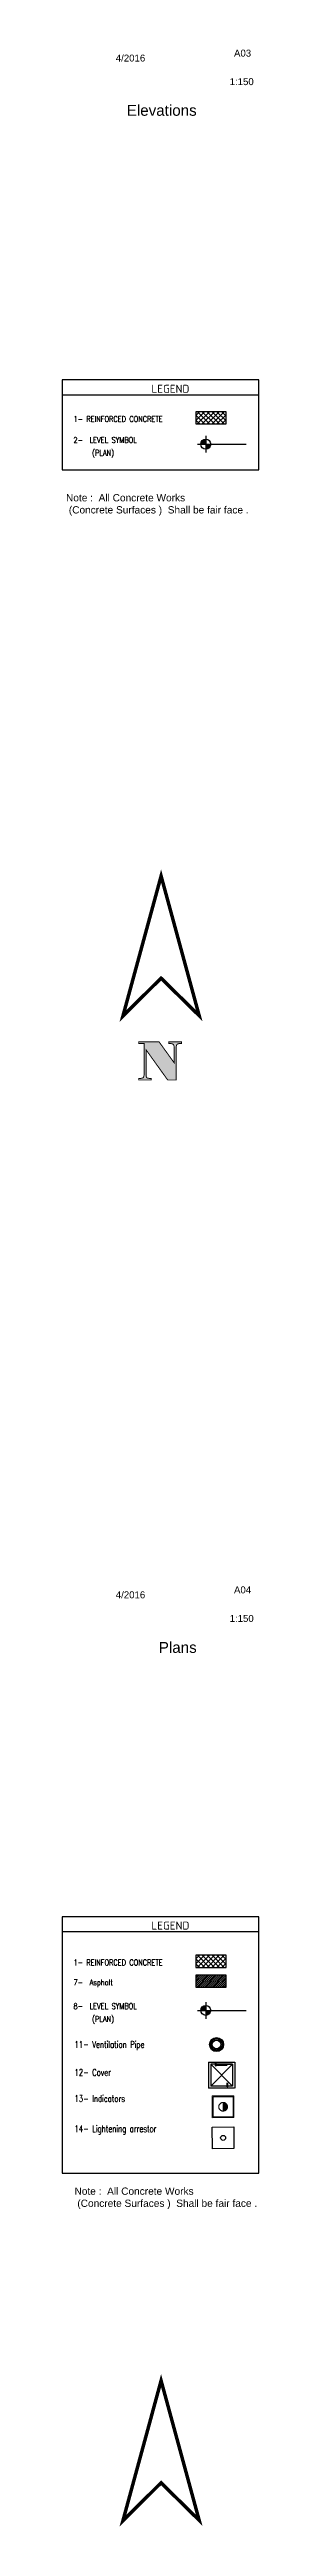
# Model space of a CAD drawing. Extents: x 151242 to 151523, y 158752 to 159354.
# Drawn here: x 151401.1 to 151406.5, y 159046.3 to 159114.5 of the extents above; entities that cross this region are included whole.
import ezdxf

# ---------------------------------------------------------------- set-up
doc = ezdxf.new("R2010")
doc.units = 0
doc.header["$LTSCALE"] = 3
doc.header["$MEASUREMENT"] = 0
for name, pattern in [('AUSGEZOGEN', [0]), ('CENTER', [2, 1.25, -0.25, 0.25, -0.25]), ('DASHDOT2', [0.5, 0.25, -0.125, 0, -0.125]), ('DASHED2', [0.375, 0.25, -0.125])]:
    doc.linetypes.add(name, pattern=pattern)
for name, color, linetype in [('ceco.net 1', 7, 'CONTINUOUS'), ('DIM', 144, 'CONTINUOUS'), ('EBENE0', 7, 'AUSGEZOGEN'), ('G-Border', 4, 'CONTINUOUS'), ('G-Text Sub', 3, 'CONTINUOUS'), ('HATCH', 40, 'CONTINUOUS'), ('Hatch Concret', 8, 'CONTINUOUS'), ('MECNEK', 6, 'CONTINUOUS'), ('NUMBERS', 6, 'CONTINUOUS'), ('POLI', 3, 'CONTINUOUS'), ('TEXT', 7, 'CONTINUOUS'), ('TEXTS', 1, 'CONTINUOUS'), ('TILES', 8, 'CONTINUOUS'), ('TXT', 6, 'CONTINUOUS'), ('wall-out', 7, 'CONTINUOUS')]:
    doc.layers.add(name, color=color, linetype=linetype)
doc.layers.add('hah', color=41, linetype='CONTINUOUS', lineweight=9)
doc.styles.add('1 - 3.5mm', font='isocpeur.ttf', dxfattribs={"height": 3.5})
doc.styles.add('ROMANS', font='romans.shx')
pattern_1 = [(90.0871826, (151082.443853, 158573.400561), (-0.00449999479, -6.8473e-06), []), (90.0871826, (151082.442353, 158573.4005586), (-0.00449999479, -6.8473e-06), [0.0015, -0.0015]), (90.0871826, (151082.440853, 158573.4005563), (-0.00449999479, -6.8473e-06), [0.0015, -0.0015])]

msp = doc.modelspace()

# ---------------------------------------------------------------- hatches: boundary and pattern name
at = {"layer": 'DIM', "linetype": 'DASHED2', "ltscale": 0.9}
msp.add_hatch(color=3, dxfattribs=at).paths.add_polyline_path([(151403.751, 159087.142), (151403.185, 159087.142), (151403.185, 159087.101), (151403.334, 159087.101), (151403.334, 159086.248), (151403.334, 159086.231), (151403.332, 159086.215), (151403.329, 159086.201), (151403.325, 159086.188), (151403.321, 159086.177), (151403.316, 159086.167), (151403.309, 159086.161), (151403.302, 159086.155), (151403.295, 159086.151), (151403.286, 159086.148), (151403.275, 159086.144), (151403.263, 159086.142), (151403.248, 159086.139), (151403.232, 159086.136), (151403.214, 159086.135), (151403.195, 159086.135), (151403.185, 159086.135), (151403.185, 159086.094), (151403.532, 159086.094), (151403.532, 159086.135), (151403.51, 159086.135), (151403.49, 159086.136), (151403.472, 159086.139), (151403.456, 159086.142), (151403.442, 159086.144), (151403.432, 159086.148), (151403.422, 159086.151), (151403.415, 159086.155), (151403.41, 159086.161), (151403.404, 159086.167), (151403.4, 159086.177), (151403.396, 159086.189), (151403.393, 159086.201), (151403.391, 159086.216), (151403.389, 159086.234), (151403.389, 159086.252), (151403.389, 159086.927), (151403.987, 159086.094), (151404.222, 159086.094), (151404.222, 159086.977), (151404.222, 159086.996), (151404.223, 159087.012), (151404.226, 159087.029), (151404.229, 159087.042), (151404.233, 159087.053), (151404.237, 159087.064), (151404.242, 159087.072), (151404.248, 159087.079), (151404.255, 159087.083), (151404.264, 159087.087), (151404.275, 159087.091), (151404.287, 159087.094), (151404.302, 159087.097), (151404.319, 159087.099), (151404.335, 159087.101), (151404.354, 159087.101), (151404.365, 159087.101), (151404.365, 159087.142), (151404.018, 159087.142), (151404.018, 159087.101), (151404.022, 159087.101), (151404.042, 159087.101), (151404.061, 159087.099), (151404.079, 159087.097), (151404.095, 159087.094), (151404.109, 159087.09), (151404.121, 159087.086), (151404.132, 159087.08), (151404.14, 159087.075), (151404.146, 159087.069), (151404.15, 159087.063), (151404.155, 159087.053), (151404.158, 159087.041), (151404.161, 159087.027), (151404.163, 159087.012), (151404.165, 159086.996), (151404.165, 159086.977), (151404.165, 159086.569)])
at = {"layer": 'hah', "linetype": 'CENTER', "ltscale": 2}
h = msp.add_hatch(dxfattribs=at)
h.set_pattern_fill('INSUL', color=8, scale=0.012, angle=90.08718, style=0)
h.set_pattern_definition(pattern_1)
h.paths.add_polyline_path([(151405.518, 159057.936), (151405.518, 159057.816), (151405.638, 159057.817, 0.414214)])
h = msp.add_hatch(dxfattribs=at)
h.set_pattern_fill('INSUL', color=8, scale=0.012, angle=90.08718, style=0)
h.set_pattern_definition(pattern_1)
h.paths.add_polyline_path([(151405.518, 159057.816), (151405.518, 159057.696, 0.414214), (151405.638, 159057.817)])
at = {"layer": 'HATCH'}
h = msp.add_hatch(color=256, dxfattribs=at)
h.paths.add_polyline_path([(151405.445, 159059.468), (151405.44, 159059.469, 0.061675), (151405.452, 159059.496), (151405.457, 159059.495, -0.059213)])
h.paths.add_polyline_path([(151405.457, 159059.495), (151405.452, 159059.496, 0.061675), (151405.457, 159059.525), (151405.462, 159059.524, -0.059213)])
h.paths.add_polyline_path([(151405.399, 159059.639), (151405.398, 159059.634, 0.061675), (151405.371, 159059.646), (151405.372, 159059.65, -0.059213)])
h.paths.add_polyline_path([(151405.359, 159059.653), (151405.361, 159059.651), (151405.361, 159059.653, -0.022011), (151405.372, 159059.65), (151405.371, 159059.646, 0.061675), (151405.341, 159059.65), (151405.343, 159059.655, -0.033393)])
h.paths.add_polyline_path([(151405.217, 159059.566), (151405.221, 159059.564, 0.061675), (151405.217, 159059.535), (151405.212, 159059.536, -0.059213)])
h.paths.add_polyline_path([(151405.221, 159059.564), (151405.217, 159059.566, -0.059213), (151405.228, 159059.593), (151405.233, 159059.591, 0.061675)])
h.paths.add_polyline_path([(151405.301, 159059.41), (151405.303, 159059.415, 0.061675), (151405.332, 159059.41), (151405.33, 159059.405, -0.059213)])
h.paths.add_polyline_path([(151405.274, 159059.422), (151405.276, 159059.427, 0.061675), (151405.303, 159059.415), (151405.301, 159059.41, -0.059213)])
h = msp.add_hatch(color=256, dxfattribs=at)
h.paths.add_polyline_path([(151405.336, 159059.354), (151405.336, 159059.359, 0.029495), (151405.356, 159059.36), (151405.357, 159059.356, -0.029495)])
h.paths.add_polyline_path([(151405.245, 159059.386), (151405.242, 159059.382, -0.029495), (151405.225, 159059.394), (151405.228, 159059.398, 0.029495)])
h.paths.add_polyline_path([(151405.317, 159059.7), (151405.317, 159059.705, -0.029495), (151405.337, 159059.706), (151405.337, 159059.701, 0.029495)])
h.paths.add_polyline_path([(151405.428, 159059.674), (151405.431, 159059.679, -0.029495), (151405.448, 159059.666), (151405.445, 159059.663, 0.029495)])
at = {"layer": 'Hatch Concret'}
h = msp.add_hatch(dxfattribs=at)
h.set_pattern_fill('ANSI37', color=8, scale=0.767719, style=0)
h.set_pattern_definition([(45, (151248.01999, 159158.68407), (-0.06785738, 0.06785738), []), (135, (151248.01999, 159158.68407), (-0.06785738, -0.06785738), [])])
h.paths.add_polyline_path([(151405.603, 159104.161), (151405.603, 159104.498), (151404.768, 159104.498), (151404.768, 159104.161)])
h = msp.add_hatch(dxfattribs=at)
h.set_pattern_fill('ANSI37', color=8, scale=0.767719, style=0)
h.set_pattern_definition([(45, (151248.01999, 159116.17603), (-0.06785738, 0.06785738), []), (135, (151248.01999, 159116.17603), (-0.06785738, -0.06785738), [])])
h.paths.add_polyline_path([(151405.603, 159061.652), (151405.603, 159061.99), (151404.768, 159061.99), (151404.768, 159061.652)])
at = {"layer": 'TEXTS'}
h = msp.add_hatch(dxfattribs=at)
h.set_pattern_fill('ANSI31', color=8, scale=0.3)
h.set_pattern_definition([(45, (-755.352345, -22143.305186), (-0.0265165042945, 0.0265165042945), [])])
h.paths.add_polyline_path([(151405.603, 159061.106), (151405.603, 159061.443), (151404.768, 159061.443), (151404.768, 159061.106)])

# ---------------------------------------------------------------- linework, layer by layer
at = {"layer": 'ceco.net 1', "color": 3, "const_width": 0.0961}
for points in [[(151402.751, 159087.856), (151403.805, 159091.711), (151404.857, 159087.866), (151403.804, 159088.898)], [(151402.751, 159046.418), (151403.805, 159050.273), (151404.857, 159046.428), (151403.804, 159047.46)]]:
    msp.add_lwpolyline(points, close=True, dxfattribs=at)
at = {"layer": 'ceco.net 1', "color": 3, "const_width": 0.026}
msp.add_lwpolyline([(151403.389, 159086.252), (151403.389, 159086.234), (151403.391, 159086.216), (151403.393, 159086.201), (151403.396, 159086.189), (151403.4, 159086.177), (151403.404, 159086.167), (151403.41, 159086.161), (151403.415, 159086.155), (151403.422, 159086.151), (151403.432, 159086.148), (151403.442, 159086.144), (151403.456, 159086.142), (151403.472, 159086.139), (151403.49, 159086.136), (151403.51, 159086.135), (151403.532, 159086.135), (151403.532, 159086.094), (151403.185, 159086.094), (151403.185, 159086.135), (151403.195, 159086.135), (151403.214, 159086.135), (151403.232, 159086.136), (151403.248, 159086.139), (151403.263, 159086.142), (151403.275, 159086.144), (151403.286, 159086.148), (151403.295, 159086.151), (151403.302, 159086.155), (151403.309, 159086.161), (151403.316, 159086.167), (151403.321, 159086.177), (151403.325, 159086.188), (151403.329, 159086.201), (151403.332, 159086.215), (151403.334, 159086.231), (151403.334, 159086.248), (151403.334, 159087.101), (151403.185, 159087.101), (151403.185, 159087.142), (151403.751, 159087.142), (151404.165, 159086.569), (151404.165, 159086.977), (151404.165, 159086.996), (151404.163, 159087.012), (151404.161, 159087.027), (151404.158, 159087.041), (151404.155, 159087.053), (151404.15, 159087.063), (151404.146, 159087.069), (151404.14, 159087.075), (151404.132, 159087.08), (151404.121, 159087.086), (151404.109, 159087.09), (151404.095, 159087.094), (151404.079, 159087.097), (151404.061, 159087.099), (151404.042, 159087.101), (151404.022, 159087.101), (151404.018, 159087.101), (151404.018, 159087.142), (151404.365, 159087.142), (151404.365, 159087.101), (151404.354, 159087.101), (151404.335, 159087.101), (151404.319, 159087.099), (151404.302, 159087.097), (151404.287, 159087.094), (151404.275, 159087.091), (151404.264, 159087.087), (151404.255, 159087.083), (151404.248, 159087.079), (151404.242, 159087.072), (151404.237, 159087.064), (151404.233, 159087.053), (151404.229, 159087.042), (151404.226, 159087.029), (151404.223, 159087.012), (151404.222, 159086.996), (151404.222, 159086.977), (151404.222, 159086.094), (151403.987, 159086.094), (151403.389, 159086.927), (151403.389, 159086.252), (151403.389, 159086.252)], dxfattribs=at)
at = {"layer": 'EBENE0', "color": 8, "linetype": 'AUSGEZOGEN'}
for p, q in [((151405.119, 159059.048), (151405.117, 159058.328)), ((151405.119, 159059.048), (151405.839, 159059.047)), ((151405.119, 159059.048), (151405.839, 159059.047)), ((151405.179, 159058.988), (151405.177, 159058.388)), ((151405.179, 159058.988), (151405.177, 159058.388)), ((151405.779, 159058.987), (151405.177, 159058.388)), ((151405.779, 159058.987), (151405.177, 159058.388)), ((151405.777, 159058.387), (151405.177, 159058.388)), ((151405.777, 159058.387), (151405.177, 159058.388)), ((151405.779, 159058.987), (151405.179, 159058.988)), ((151405.179, 159058.988), (151405.777, 159058.387)), ((151405.179, 159058.988), (151405.777, 159058.387)), ((151405.304, 159058.94), (151405.305, 159059.048)), ((151405.304, 159058.94), (151405.305, 159059.048)), ((151405.328, 159058.939), (151405.304, 159058.94)), ((151405.328, 159058.939), (151405.304, 159058.94)), ((151405.328, 159058.939), (151405.329, 159059.048)), ((151405.328, 159058.939), (151405.329, 159059.048)), ((151405.628, 159058.951), (151405.328, 159058.951)), ((151405.628, 159058.951), (151405.328, 159058.951)), ((151405.629, 159058.975), (151405.329, 159058.975)), ((151405.629, 159058.975), (151405.329, 159058.975)), ((151405.628, 159058.368), (151405.629, 159058.477)), ((151405.628, 159058.368), (151405.629, 159058.477)), ((151405.652, 159058.368), (151405.653, 159058.477)), ((151405.652, 159058.368), (151405.653, 159058.477)), ((151405.778, 159058.987), (151405.776, 159058.387)), ((151405.778, 159058.987), (151405.776, 159058.387)), ((151405.839, 159059.047), (151405.838, 159058.327)), ((151405.839, 159059.047), (151405.838, 159058.327)), ((151405.839, 159059.047), (151405.838, 159058.327)), ((151405.837, 159058.327), (151405.117, 159058.328)), ((151405.837, 159058.327), (151405.117, 159058.328)), ((151405.628, 159058.368), (151405.652, 159058.368)), ((151405.628, 159058.368), (151405.652, 159058.368))]:
    msp.add_line(p, q, dxfattribs=at)
msp.add_lwpolyline([(151405.217, 159057.253), (151405.811, 159057.26), (151405.818, 159056.666), (151405.224, 159056.659)], close=True, dxfattribs=at)
msp.add_circle((151405.518, 159056.96), 0.069, dxfattribs=at)
at = {"layer": 'G-Border', "ltscale": 100}
for p, q in [((151406.509, 159104.953), (151401.068, 159104.953)), ((151406.509, 159062.63), (151401.068, 159062.63))]:
    msp.add_line(p, q, dxfattribs=at)
at = {"layer": 'hah', "color": 8, "ltscale": 2}
for p, q in [((151405.218, 159058.116), (151405.818, 159058.117)), ((151405.219, 159057.516), (151405.218, 159058.116)), ((151405.242, 159058.092), (151405.794, 159058.093)), ((151405.243, 159057.54), (151405.242, 159058.092)), ((151405.794, 159057.541), (151405.793, 159058.093)), ((151405.818, 159057.517), (151405.817, 159058.117)), ((151405.219, 159057.516), (151405.819, 159057.517)), ((151405.243, 159057.54), (151405.795, 159057.541))]:
    msp.add_line(p, q, dxfattribs=at)
at = {"layer": 'hah', "color": 8, "linetype": 'CENTER', "ltscale": 2}
msp.add_circle((151405.518, 159057.816), 0.12, dxfattribs=at)
at = {"layer": 'HATCH'}
for p, q in [((151405.264, 159059.381), (151405.276, 159059.419)), ((151405.267, 159059.379), (151405.278, 159059.417)), ((151405.27, 159059.378), (151405.281, 159059.416)), ((151405.273, 159059.377), (151405.284, 159059.415)), ((151405.276, 159059.376), (151405.287, 159059.413)), ((151405.278, 159059.375), (151405.29, 159059.412)), ((151405.281, 159059.374), (151405.292, 159059.411)), ((151405.284, 159059.373), (151405.295, 159059.41)), ((151405.287, 159059.372), (151405.298, 159059.409)), ((151405.29, 159059.371), (151405.301, 159059.408)), ((151405.293, 159059.37), (151405.304, 159059.408)), ((151405.296, 159059.369), (151405.307, 159059.407)), ((151405.299, 159059.369), (151405.31, 159059.406)), ((151405.302, 159059.368), (151405.313, 159059.405)), ((151405.305, 159059.367), (151405.316, 159059.405)), ((151405.308, 159059.367), (151405.319, 159059.404)), ((151405.311, 159059.366), (151405.322, 159059.404)), ((151405.314, 159059.366), (151405.325, 159059.404)), ((151405.317, 159059.365), (151405.328, 159059.404)), ((151405.36, 159059.406), (151405.38, 159059.37)), ((151405.361, 159059.404), (151405.364, 159059.406)), ((151405.364, 159059.399), (151405.432, 159059.437)), ((151405.367, 159059.394), (151405.435, 159059.431)), ((151405.367, 159059.407), (151405.386, 159059.372)), ((151405.369, 159059.388), (151405.438, 159059.426)), ((151405.372, 159059.383), (151405.441, 159059.42)), ((151405.373, 159059.408), (151405.392, 159059.374)), ((151405.375, 159059.378), (151405.444, 159059.415))]:
    msp.add_line(p, q, dxfattribs=at)
at = {"layer": 'MECNEK'}
for p, q in [((151405.225, 159059.394), (151405.228, 159059.398)), ((151405.262, 159059.382), (151405.274, 159059.42)), ((151405.274, 159059.422), (151405.276, 159059.427)), ((151405.319, 159059.365), (151405.33, 159059.403)), ((151405.33, 159059.405), (151405.332, 159059.41)), ((151405.336, 159059.354), (151405.336, 159059.359)), ((151405.357, 159059.356), (151405.356, 159059.36))]:
    msp.add_line(p, q, dxfattribs=at)
for radius in [0.195, 0.171, 0.168, 0.166, 0.127, 0.125, 0.12]:
    msp.add_circle((151405.337, 159059.53), radius, dxfattribs=at)
for start, end in [(230.7328, 237.49056), (269.7458, 276.50356)]:
    msp.add_arc((151405.337, 159059.53), 0.176, start, end, dxfattribs=at)
at = {"layer": 'MECNEK', "linetype": 'DASHED2', "ltscale": 5}
msp.add_arc((151405.337, 159059.53), 0.176, 237.49056, 269.7458, dxfattribs=at)
at = {"layer": 'NUMBERS', "color": 8, "linetype": 'DASHDOT2'}
msp.add_line((151405.404, 159058.984), (151405.738, 159058.987), dxfattribs=at)
at = {"layer": 'TEXT', "color": 7}
for p, q in [((151404.809, 159103.605), (151406.151, 159103.605)), ((151405.038, 159103.834), (151405.038, 159103.375)), ((151404.809, 159060.472), (151406.151, 159060.472)), ((151405.038, 159060.702), (151405.038, 159060.243))]:
    msp.add_line(p, q, dxfattribs=at)
at = {"layer": 'TEXT', "color": 7, "const_width": 0.138}
for points in [[(151405.038, 159103.674, 0.414214), (151404.969, 159103.605)], [(151405.038, 159103.536, 0.414214), (151405.107, 159103.605)], [(151405.038, 159060.541, 0.414214), (151404.969, 159060.472)], [(151405.038, 159060.403, 0.414214), (151405.107, 159060.472)]]:
    msp.add_lwpolyline(points, format="xyb", dxfattribs=at)
at = {"layer": 'TEXT', "color": 7, "linetype": 'Continuous'}
msp.add_lwpolyline([(151404.768, 159061.106), (151405.603, 159061.106), (151405.603, 159061.443), (151404.768, 159061.443)], close=True, dxfattribs=at)
at = {"layer": 'TEXT', "color": 7}
for centre in [(151405.038, 159103.605), (151405.038, 159060.472)]:
    msp.add_circle(centre, 0.138, dxfattribs=at)
at = {"layer": 'TILES', "color": 7, "linetype": 'Continuous'}
for points in [[(151404.768, 159104.161), (151405.603, 159104.161), (151405.603, 159104.498), (151404.768, 159104.498)], [(151404.768, 159061.652), (151405.603, 159061.652), (151405.603, 159061.99), (151404.768, 159061.99)]]:
    msp.add_lwpolyline(points, close=True, dxfattribs=at)
at = {"layer": 'wall-out'}
for points in [[(151406.509, 159105.373), (151401.068, 159105.373), (151401.068, 159102.895), (151406.509, 159102.895)], [(151406.509, 159063.05), (151401.068, 159063.05), (151401.068, 159055.989), (151406.509, 159055.989)]]:
    msp.add_lwpolyline(points, close=True, dxfattribs=at)

# ---------------------------------------------------------------- texts
at = {"layer": 'G-Text Sub', "ltscale": 100, "char_height": 0.22176, "attachment_point": 7, "style": '1 - 3.5mm'}
for insert in [(151404.015, 159105.019), (151404.015, 159062.696)]:
    msp.add_mtext('\\pi-0.47678;LEGEND', dxfattribs=dict(at, insert=insert))
at = {"layer": 'POLI', "color": 6, "char_height": 0.2, "width": 5.25057, "attachment_point": 1, "style": 'ROMANS'}
for insert in [(151401.178, 159102.23), (151401.413, 159055.593)]:
    msp.add_mtext('{\\fArial|b0|i0|c0|p34;Note :  All Concrete Works\\P (Concrete Surfaces )  Shall be fair face .}', dxfattribs=dict(at, insert=insert))
at = {"layer": 'TXT', "color": 7, "style": 'ROMANS', "width": 0.75}
for s, height, p in [('1- REINFORCED CONCRETE', 0.15994, (151401.385, 159104.218)), ('2-  LEVEL SYMBOL', 0.15994, (151401.385, 159103.641)), ('(PLAN)', 0.1599, (151401.9, 159103.287)), ('1- REINFORCED CONCRETE', 0.15994, (151401.385, 159061.71)), ('7-  Asphalt ', 0.15994, (151401.385, 159061.163)), ('8-  LEVEL SYMBOL', 0.15994, (151401.385, 159060.509)), ('(PLAN)', 0.1599, (151401.9, 159060.154)), ('11- Ventilation Pipe', 0.18541, (151401.413, 159059.44)), ('12- Cover', 0.1854, (151401.413, 159058.67)), ('13- Indicators', 0.18541, (151401.413, 159057.95)), ('14- Lightening arrestor', 0.18541, (151401.413, 159057.118))]:
    msp.add_text(s, height=height, dxfattribs=at).set_placement(p)
at = {"layer": 'TXT', "color": 7, "attachment_point": 3}
for s, insert, char_height, width in [('{\\fArial|b0|i0|c0|p34;4/2016}', (151403.367, 159114.334), 0.19045, 1.29081), ('{\\fArial|b0|i0|c0|p34;A03}', (151406.293, 159114.47), 0.19045, 1.29081), ('{\\fArial|b0|i0|c0|p34;1:150}', (151406.364, 159113.684), 0.19045, 1.29081), ('{\\fArial|b0|i0|c0|p34;Elevations}', (151404.789, 159112.949), 0.3, 4.11287), ('{\\fArial|b0|i0|c0|p34;A04}', (151406.293, 159072.148), 0.19045, 1.29081), ('{\\fArial|b0|i0|c0|p34;4/2016}', (151403.367, 159072.011), 0.19045, 1.29081), ('{\\fArial|b0|i0|c0|p34;1:150}', (151406.364, 159071.361), 0.19045, 1.29081), ('{\\fArial|b0|i0|c0|p34; Plans}', (151404.789, 159070.617), 0.3, 4.11287)]:
    msp.add_mtext(s, dxfattribs=dict(at, insert=insert, char_height=char_height, width=width))

doc.saveas('drawing.dxf')
